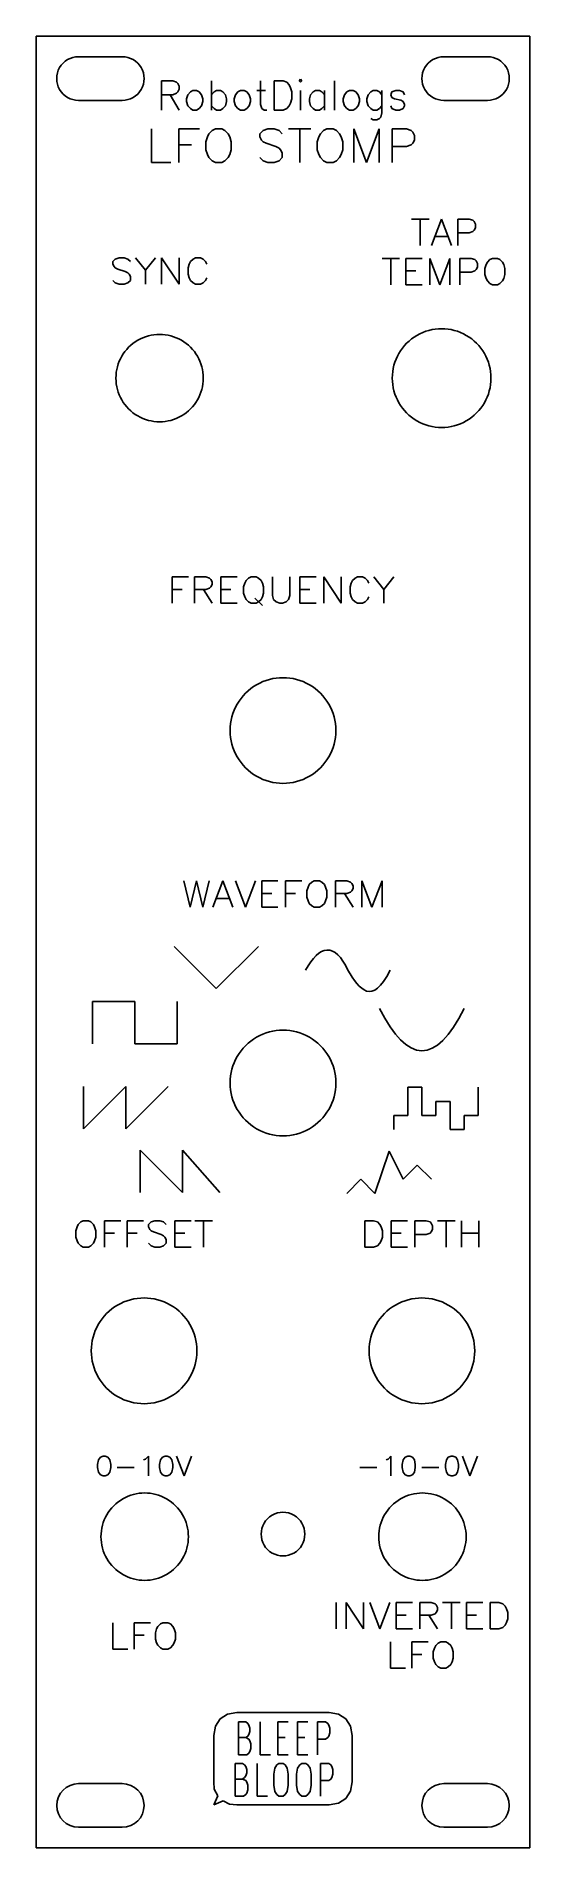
# Model space of a CAD drawing. Extents: x 0 to 35, y 0 to 129.
import ezdxf

# ---------------------------------------------------------------- set-up
doc = ezdxf.new("R2010")
doc.units = 0
for name, color, linetype in [('Layer_1', 7, 'CONTINUOUS'), ('text_and_logo', 7, 'CONTINUOUS'), ('waveforms', 7, 'CONTINUOUS')]:
    doc.layers.add(name, color=color, linetype=linetype)

msp = doc.modelspace()

# ---------------------------------------------------------------- linework, layer by layer
at = {"layer": 'Layer_1', "color": 7}
for p, q in [((-0.000165, 128.50016), (-0.000165, 0.000322)), ((34.99979, 128.50016), (-0.000165, 128.50016)), ((34.99979, 0.000322), (34.99979, 128.50016)), ((2.99983, 127.050163), (6.099828, 127.050163)), ((28.899799, 127.050163), (31.999794, 127.050163)), ((2.99983, 123.950166), (6.099828, 123.950166)), ((28.899799, 123.950166), (31.999794, 123.950166)), ((11.84982, 104.250191), (11.84982, 104.250191)), ((32.249793, 104.250191), (32.249793, 104.250191)), ((21.249808, 79.250222), (21.249808, 79.250222)), ((21.249808, 54.250254), (21.249808, 54.250254)), ((11.399819, 35.250279), (11.399819, 35.250279)), ((31.099796, 35.250279), (31.099796, 35.250279)), ((10.789821, 22.067296), (10.789821, 22.067296)), ((19.049811, 22.250294), (19.049811, 22.250294)), ((30.489798, 22.067296), (30.489798, 22.067296)), ((2.99983, 4.550316), (6.099828, 4.550316)), ((28.899799, 4.550316), (31.999794, 4.550316)), ((2.99983, 1.450322), (6.099828, 1.450322)), ((28.899799, 1.450322), (31.999794, 1.450322)), ((-0.000165, 0.000322), (34.99979, 0.000322))]:
    msp.add_line(p, q, dxfattribs=at)
for points in [[(1.657492, 126.275164), (1.380612, 125.795592), (1.380612, 125.204736), (1.657492, 124.725165)], [(2.99983, 127.050163), (2.446069, 127.050163), (1.934373, 126.754735), (1.657492, 126.275164)], [(7.442166, 126.275164), (7.165285, 126.754735), (6.653589, 127.050163), (6.099828, 127.050163)], [(7.442166, 124.725165), (7.719047, 125.204736), (7.719047, 125.795592), (7.442166, 126.275164)], [(27.557461, 126.275164), (27.280581, 125.795592), (27.280581, 125.204736), (27.557461, 124.725165)], [(28.899799, 127.050163), (28.346038, 127.050163), (27.834342, 126.754735), (27.557461, 126.275164)], [(33.342132, 126.275164), (33.065252, 126.754735), (32.553555, 127.050163), (31.999794, 127.050163)], [(33.342132, 124.725165), (33.619013, 125.204736), (33.619013, 125.795592), (33.342132, 126.275164)], [(1.657492, 124.725165), (1.934373, 124.245594), (2.446069, 123.950166), (2.99983, 123.950166)], [(6.099828, 123.950166), (6.653589, 123.950166), (7.165285, 124.245594), (7.442166, 124.725165)], [(27.557461, 124.725165), (27.834342, 124.245594), (28.346038, 123.950166), (28.899799, 123.950166)], [(31.999794, 123.950166), (32.553555, 123.950166), (33.065252, 124.245594), (33.342132, 124.725165)], [(7.199826, 106.934866), (6.240683, 106.381106), (5.649828, 105.357713), (5.649828, 104.250191)], [(10.299822, 106.934866), (9.340679, 107.488627), (8.158968, 107.488627), (7.199826, 106.934866)], [(11.84982, 104.250191), (11.84982, 105.357713), (11.258964, 106.381106), (10.299822, 106.934866)], [(26.999407, 107.28241), (25.916305, 106.656894), (25.249317, 105.500943), (25.249803, 104.250191)], [(30.500189, 107.28241), (29.417087, 107.907927), (28.08251, 107.907927), (26.999407, 107.28241)], [(32.249793, 104.250191), (32.25028, 105.500943), (31.583291, 106.656894), (30.500189, 107.28241)], [(5.649828, 104.250191), (5.64937, 103.142364), (6.240126, 102.118494), (7.199456, 101.564448)], [(10.300191, 101.564448), (11.259521, 102.118494), (11.850277, 103.142364), (11.84982, 104.250191)], [(25.249803, 104.250191), (25.249115, 102.999305), (25.91606, 101.843144), (26.999245, 101.217502)], [(30.500351, 101.217502), (31.583536, 101.843144), (32.250481, 102.999305), (32.249793, 104.250191)], [(7.199456, 101.564448), (8.158786, 101.010403), (9.340861, 101.010403), (10.300191, 101.564448)], [(26.999245, 101.217502), (28.082429, 100.59186), (29.417167, 100.59186), (30.500351, 101.217502)], [(15.624814, 82.497814), (14.464562, 81.827942), (13.749816, 80.589967), (13.749817, 79.250222)], [(19.37481, 82.497814), (18.214557, 83.167687), (16.785067, 83.167687), (15.624814, 82.497814)], [(21.249808, 79.250222), (21.249808, 80.589967), (20.535063, 81.827942), (19.37481, 82.497814)], [(13.749817, 79.250222), (13.749816, 77.910478), (14.464562, 76.672503), (15.624814, 76.002631)], [(19.37481, 76.002631), (20.535063, 76.672503), (21.249808, 77.910478), (21.249808, 79.250222)], [(15.624814, 76.002631), (16.785067, 75.332758), (18.214557, 75.332758), (19.37481, 76.002631)], [(19.37481, 57.497845), (18.214557, 58.167718), (16.785067, 58.167718), (15.624814, 57.497845)], [(15.624814, 57.497845), (14.464562, 56.827973), (13.749816, 55.589998), (13.749817, 54.250254)], [(21.249808, 54.250254), (21.249808, 55.589998), (20.535063, 56.827973), (19.37481, 57.497845)], [(13.749817, 54.250254), (13.749816, 52.910509), (14.464562, 51.672534), (15.624814, 51.002662)], [(19.37481, 51.002662), (20.535063, 51.672534), (21.249808, 52.910509), (21.249808, 54.250254)], [(15.624814, 51.002662), (16.785067, 50.33279), (18.214557, 50.33279), (19.37481, 51.002662)], [(9.525527, 38.499903), (8.364916, 39.170317), (6.934734, 39.170317), (5.774123, 38.499903)], [(29.224799, 38.49787), (28.064546, 39.167742), (26.635056, 39.167742), (25.474803, 38.49787)], [(5.774123, 38.499903), (4.613513, 37.829488), (3.898959, 36.590604), (3.899831, 35.250279)], [(11.399819, 35.250279), (11.400692, 36.590604), (10.686137, 37.829488), (9.525527, 38.499903)], [(25.474803, 38.49787), (24.31455, 37.827998), (23.599805, 36.590023), (23.599805, 35.250279)], [(31.099796, 35.250279), (31.099796, 36.590023), (30.385051, 37.827998), (29.224799, 38.49787)], [(3.899831, 35.250279), (3.898959, 33.909953), (4.613513, 32.671069), (5.774123, 32.000654)], [(9.525527, 32.000654), (10.686137, 32.671069), (11.400692, 33.909953), (11.399819, 35.250279)], [(23.599805, 35.250279), (23.599805, 33.910534), (24.31455, 32.672559), (25.474803, 32.002687)], [(29.224799, 32.002687), (30.385051, 32.672559), (31.099796, 33.910534), (31.099796, 35.250279)], [(5.774123, 32.000654), (6.934734, 31.33024), (8.364916, 31.33024), (9.525527, 32.000654)], [(25.474803, 32.002687), (26.635056, 31.332815), (28.064546, 31.332815), (29.224799, 32.002687)], [(6.139457, 24.753038), (5.180127, 24.198993), (4.589371, 23.175123), (4.589829, 22.067296)], [(9.240193, 24.753038), (8.280862, 25.307084), (7.098787, 25.307084), (6.139457, 24.753038)], [(10.789821, 22.067296), (10.790278, 23.175123), (10.199523, 24.198993), (9.240193, 24.753038)], [(25.839802, 24.751972), (24.880659, 24.198211), (24.289803, 23.174818), (24.289803, 22.067296)], [(28.939799, 24.751972), (27.980657, 25.305733), (26.798944, 25.305733), (25.839802, 24.751972)], [(30.489798, 22.067296), (30.489798, 23.174818), (29.898942, 24.198211), (28.939799, 24.751972)], [(16.724813, 23.592633), (16.245242, 23.315752), (15.949814, 22.804056), (15.949814, 22.250294)], [(18.274812, 23.592633), (17.79524, 23.869513), (17.204384, 23.869513), (16.724813, 23.592633)], [(19.049811, 22.250294), (19.049811, 22.804056), (18.754383, 23.315752), (18.274812, 23.592633)], [(4.589829, 22.067296), (4.589829, 20.959774), (5.180685, 19.936381), (6.139827, 19.38262)], [(9.239823, 19.38262), (10.198965, 19.936381), (10.789821, 20.959774), (10.789821, 22.067296)], [(15.949814, 22.250294), (15.949814, 21.696533), (16.245242, 21.184837), (16.724813, 20.907956)], [(18.274812, 20.907956), (18.754383, 21.184837), (19.049811, 21.696533), (19.049811, 22.250294)], [(24.289803, 22.067296), (24.289803, 20.959773), (24.880659, 19.93638), (25.839802, 19.382619)], [(28.939799, 19.382619), (29.898942, 19.93638), (30.489798, 20.959773), (30.489798, 22.067296)], [(16.724813, 20.907956), (17.204384, 20.631075), (17.79524, 20.631075), (18.274812, 20.907956)], [(6.139827, 19.38262), (7.098969, 18.828859), (8.280681, 18.828859), (9.239823, 19.38262)], [(25.839802, 19.382619), (26.798944, 18.828858), (27.980657, 18.828858), (28.939799, 19.382619)], [(2.99983, 4.550316), (2.144403, 4.54945), (1.451401, 3.855747), (1.451401, 3.000319)], [(7.648257, 3.000319), (7.648257, 3.855747), (6.955255, 4.54945), (6.099828, 4.550316)], [(28.899799, 4.550316), (28.044372, 4.54945), (27.35137, 3.855747), (27.35137, 3.000319)], [(33.548224, 3.000319), (33.548224, 3.855747), (32.855221, 4.54945), (31.999794, 4.550316)], [(1.451401, 3.000319), (1.451401, 2.144891), (2.144403, 1.451187), (2.99983, 1.450322)], [(6.099828, 1.450322), (6.955255, 1.451187), (7.648257, 2.144891), (7.648257, 3.000319)], [(27.35137, 3.000319), (27.35137, 2.144891), (28.044372, 1.451187), (28.899799, 1.450322)], [(31.999794, 1.450322), (32.855221, 1.451187), (33.548224, 2.144891), (33.548224, 3.000319)]]:
    msp.add_open_spline(points, degree=3, dxfattribs=at)
at = {"layer": 'text_and_logo', "color": 7}
for p, q in [((8.880848, 125.346618), (8.880848, 123.264548)), ((8.880848, 125.346618), (9.682108, 125.346618)), ((9.682108, 125.346618), (9.947314, 125.245974)), ((9.947314, 125.245974), (10.037597, 125.14533)), ((10.037597, 125.14533), (10.12788, 124.950333)), ((10.12788, 124.749045), (10.037597, 124.554048)), ((10.12788, 124.950333), (10.12788, 124.749045)), ((11.104066, 124.651546), (10.929143, 124.554048)), ((11.372094, 124.651546), (11.104066, 124.651546)), ((11.549838, 124.554048), (11.372094, 124.651546)), ((12.435734, 125.346618), (12.435734, 123.264548)), ((12.6163, 124.554048), (12.791223, 124.651546)), ((12.791223, 124.651546), (13.05925, 124.651546)), ((13.05925, 124.651546), (13.236995, 124.554048)), ((14.47838, 124.651546), (14.303457, 124.554048)), ((14.746407, 124.651546), (14.47838, 124.651546)), ((14.924151, 124.554048), (14.746407, 124.651546)), ((15.635135, 124.651546), (16.255829, 124.651546)), ((15.900341, 125.346618), (15.900341, 123.660833)), ((16.876521, 125.346618), (16.876521, 123.264548)), ((16.876521, 125.346618), (17.500036, 125.346618)), ((17.500036, 125.346618), (17.768064, 125.245974)), ((17.768064, 125.245974), (17.942987, 125.047832)), ((17.942987, 125.047832), (18.033269, 124.849689)), ((18.033269, 124.849689), (18.123552, 124.554048)), ((18.74425, 125.444117), (18.656789, 125.346618)), ((18.656789, 125.346618), (18.74425, 125.245974)), ((18.834533, 125.346618), (18.74425, 125.444117)), ((18.74425, 125.245974), (18.834533, 125.346618)), ((18.74425, 124.651546), (18.74425, 123.264548)), ((19.810694, 124.651546), (19.635771, 124.554048)), ((20.078721, 124.651546), (19.810694, 124.651546)), ((20.256466, 124.554048), (20.078721, 124.651546)), ((20.43421, 124.651546), (20.43421, 123.264548)), ((21.142372, 125.346618), (21.142372, 123.264548)), ((22.208836, 124.651546), (22.033913, 124.554048)), ((22.476863, 124.651546), (22.208836, 124.651546)), ((22.654608, 124.554048), (22.476863, 124.651546)), ((23.896003, 124.651546), (23.72108, 124.554048)), ((24.16403, 124.651546), (23.896003, 124.651546)), ((24.341774, 124.554048), (24.16403, 124.651546)), ((24.519519, 124.651546), (24.519519, 123.066405)), ((25.495708, 124.651546), (25.227681, 124.554048)), ((25.763735, 124.651546), (25.495708, 124.651546)), ((26.028941, 124.554048), (25.763735, 124.651546)), ((9.682108, 124.35276), (8.880848, 124.35276)), ((9.504364, 124.35276), (10.12788, 123.264548)), ((9.947314, 124.453404), (9.682108, 124.35276)), ((10.037597, 124.554048), (9.947314, 124.453404)), ((10.748578, 124.35276), (10.661116, 124.057119)), ((10.661116, 124.057119), (10.661116, 123.858976)), ((10.661116, 123.858976), (10.748578, 123.561762)), ((10.929143, 124.554048), (10.748578, 124.35276)), ((10.748578, 123.561762), (10.929143, 123.363619)), ((10.929143, 123.363619), (11.104066, 123.264548)), ((11.372094, 123.264548), (11.549838, 123.363619)), ((11.727582, 124.35276), (11.549838, 124.554048)), ((11.549838, 123.363619), (11.727582, 123.561762)), ((11.815044, 124.057119), (11.727582, 124.35276)), ((11.727582, 123.561762), (11.815044, 123.858976)), ((11.815044, 123.858976), (11.815044, 124.057119)), ((12.435734, 124.35276), (12.6163, 124.554048)), ((12.6163, 123.363619), (12.435734, 123.561762)), ((12.791223, 123.264548), (12.6163, 123.363619)), ((13.236995, 123.363619), (13.05925, 123.264548)), ((13.236995, 124.554048), (13.414739, 124.35276)), ((13.414739, 123.561762), (13.236995, 123.363619)), ((13.414739, 124.35276), (13.5022, 124.057119)), ((13.5022, 123.858976), (13.414739, 123.561762)), ((13.5022, 124.057119), (13.5022, 123.858976)), ((14.122891, 124.35276), (14.03543, 124.057119)), ((14.03543, 124.057119), (14.03543, 123.858976)), ((14.03543, 123.858976), (14.122891, 123.561762)), ((14.303457, 124.554048), (14.122891, 124.35276)), ((14.122891, 123.561762), (14.303457, 123.363619)), ((14.303457, 123.363619), (14.47838, 123.264548)), ((14.746407, 123.264548), (14.924151, 123.363619)), ((15.101896, 124.35276), (14.924151, 124.554048)), ((14.924151, 123.363619), (15.101896, 123.561762)), ((15.189357, 124.057119), (15.101896, 124.35276)), ((15.101896, 123.561762), (15.189357, 123.858976)), ((15.189357, 123.858976), (15.189357, 124.057119)), ((15.900341, 123.660833), (15.990623, 123.363619)), ((15.990623, 123.363619), (16.165546, 123.264548)), ((17.768064, 123.363619), (17.500036, 123.264548)), ((17.942987, 123.561762), (17.768064, 123.363619)), ((18.033269, 123.761477), (17.942987, 123.561762)), ((18.123552, 124.057119), (18.033269, 123.761477)), ((18.123552, 124.554048), (18.123552, 124.057119)), ((19.455206, 124.35276), (19.367744, 124.057119)), ((19.367744, 124.057119), (19.367744, 123.858976)), ((19.367744, 123.858976), (19.455206, 123.561762)), ((19.635771, 124.554048), (19.455206, 124.35276)), ((19.455206, 123.561762), (19.635771, 123.363619)), ((19.635771, 123.363619), (19.810694, 123.264548)), ((20.078721, 123.264548), (20.256466, 123.363619)), ((20.43421, 124.35276), (20.256466, 124.554048)), ((20.256466, 123.363619), (20.43421, 123.561762)), ((21.853348, 124.35276), (21.765886, 124.057119)), ((21.765886, 124.057119), (21.765886, 123.858976)), ((21.765886, 123.858976), (21.853348, 123.561762)), ((22.033913, 124.554048), (21.853348, 124.35276)), ((21.853348, 123.561762), (22.033913, 123.363619)), ((22.033913, 123.363619), (22.208836, 123.264548)), ((22.476863, 123.264548), (22.654608, 123.363619)), ((22.832352, 124.35276), (22.654608, 124.554048)), ((22.654608, 123.363619), (22.832352, 123.561762)), ((22.919813, 124.057119), (22.832352, 124.35276)), ((22.832352, 123.561762), (22.919813, 123.858976)), ((22.919813, 123.858976), (22.919813, 124.057119)), ((23.540514, 124.35276), (23.453053, 124.057119)), ((23.453053, 124.057119), (23.453053, 123.858976)), ((23.453053, 123.858976), (23.540514, 123.561762)), ((23.72108, 124.554048), (23.540514, 124.35276)), ((23.540514, 123.561762), (23.72108, 123.363619)), ((23.72108, 123.363619), (23.896003, 123.264548)), ((24.16403, 123.264548), (24.341774, 123.363619)), ((24.519519, 124.35276), (24.341774, 124.554048)), ((24.341774, 123.363619), (24.519519, 123.561762)), ((25.227681, 124.554048), (25.140219, 124.35276)), ((25.140219, 124.35276), (25.227681, 124.157762)), ((25.227681, 123.363619), (25.140219, 123.561762)), ((25.227681, 124.157762), (25.408247, 124.057119)), ((25.495708, 123.264548), (25.227681, 123.363619)), ((25.408247, 124.057119), (25.851197, 123.956475)), ((26.028941, 123.363619), (25.763735, 123.264548)), ((25.851197, 123.956475), (26.028941, 123.858976)), ((26.119224, 124.35276), (26.028941, 124.554048)), ((26.028941, 123.858976), (26.119224, 123.660833)), ((26.119224, 123.561762), (26.028941, 123.363619)), ((26.119224, 123.660833), (26.119224, 123.561762)), ((11.104066, 123.264548), (11.372094, 123.264548)), ((13.05925, 123.264548), (12.791223, 123.264548)), ((14.47838, 123.264548), (14.746407, 123.264548)), ((16.165546, 123.264548), (16.346112, 123.264548)), ((17.500036, 123.264548), (16.876521, 123.264548)), ((19.810694, 123.264548), (20.078721, 123.264548)), ((22.208836, 123.264548), (22.476863, 123.264548)), ((23.896003, 122.572621), (23.72108, 122.67012)), ((23.896003, 123.264548), (24.16403, 123.264548)), ((24.16403, 122.572621), (23.896003, 122.572621)), ((24.341774, 122.67012), (24.16403, 122.572621)), ((24.432057, 122.767619), (24.341774, 122.67012)), ((24.519519, 123.066405), (24.432057, 122.767619)), ((25.763735, 123.264548), (25.495708, 123.264548)), ((8.181925, 121.921177), (8.181925, 119.548191)), ((10.103261, 121.921177), (10.103261, 119.548191)), ((10.103261, 121.921177), (11.572935, 121.921177)), ((12.135707, 121.354815), (12.024585, 121.017865)), ((12.024585, 121.017865), (12.024585, 120.451503)), ((12.250413, 121.580643), (12.135707, 121.354815)), ((12.476241, 121.806471), (12.250413, 121.580643)), ((12.702069, 121.921177), (12.476241, 121.806471)), ((13.153725, 121.921177), (12.702069, 121.921177)), ((13.379553, 121.806471), (13.153725, 121.921177)), ((13.605381, 121.580643), (13.379553, 121.806471)), ((13.720087, 121.354815), (13.605381, 121.580643)), ((13.831209, 121.017865), (13.720087, 121.354815)), ((13.831209, 120.451503), (13.831209, 121.017865)), ((16.08949, 121.806471), (15.863662, 121.580643)), ((15.863662, 121.580643), (15.863662, 121.354815)), ((15.863662, 121.354815), (15.974784, 121.128987)), ((15.974784, 121.128987), (16.08949, 121.017865)), ((16.42644, 121.921177), (16.08949, 121.806471)), ((16.08949, 121.017865), (16.315318, 120.903159)), ((16.315318, 120.903159), (16.992802, 120.677331)), ((16.878096, 121.921177), (16.42644, 121.921177)), ((17.21863, 121.806471), (16.878096, 121.921177)), ((17.444458, 121.580643), (17.21863, 121.806471)), ((17.896108, 121.921177), (19.476903, 121.921177)), ((18.684713, 121.921177), (18.684713, 119.548191)), ((20.039689, 121.354815), (19.928567, 121.017865)), ((19.928567, 121.017865), (19.928567, 120.451503)), ((20.154395, 121.580643), (20.039689, 121.354815)), ((20.380223, 121.806471), (20.154395, 121.580643)), ((20.606051, 121.921177), (20.380223, 121.806471)), ((21.057707, 121.921177), (20.606051, 121.921177)), ((21.283535, 121.806471), (21.057707, 121.921177)), ((21.509363, 121.580643), (21.283535, 121.806471)), ((21.624069, 121.354815), (21.509363, 121.580643)), ((21.735191, 121.017865), (21.624069, 121.354815)), ((21.735191, 120.451503), (21.735191, 121.017865)), ((22.523739, 121.921177), (22.523739, 119.548191)), ((22.523739, 121.921177), (23.427051, 119.548191)), ((24.330362, 121.921177), (23.427051, 119.548191)), ((24.330362, 121.921177), (24.330362, 119.548191)), ((25.233667, 121.921177), (25.233667, 119.548191)), ((25.233667, 121.921177), (26.251685, 121.921177)), ((26.251685, 121.921177), (26.588634, 121.806471)), ((26.588634, 121.806471), (26.703341, 121.691765)), ((26.703341, 120.903159), (26.588634, 120.788453)), ((26.703341, 121.691765), (26.818047, 121.469521)), ((26.818047, 121.128987), (26.703341, 120.903159)), ((26.818047, 121.469521), (26.818047, 121.128987)), ((8.181925, 119.548191), (9.536892, 119.548191)), ((10.103261, 120.788453), (11.006572, 120.788453)), ((12.024585, 120.451503), (12.135707, 120.114554)), ((12.135707, 120.114554), (12.250413, 119.886933)), ((12.250413, 119.886933), (12.476241, 119.661105)), ((12.476241, 119.661105), (12.702069, 119.548191)), ((12.702069, 119.548191), (13.153725, 119.548191)), ((13.153725, 119.548191), (13.379553, 119.661105)), ((13.379553, 119.661105), (13.605381, 119.886933)), ((13.605381, 119.886933), (13.720087, 120.114554)), ((13.720087, 120.114554), (13.831209, 120.451503)), ((16.08949, 119.661105), (15.863662, 119.886933)), ((16.42644, 119.548191), (16.08949, 119.661105)), ((16.878096, 119.548191), (16.42644, 119.548191)), ((17.21863, 119.661105), (16.878096, 119.548191)), ((16.992802, 120.677331), (17.21863, 120.566209)), ((17.21863, 120.566209), (17.329752, 120.451503)), ((17.444458, 119.886933), (17.21863, 119.661105)), ((17.329752, 120.451503), (17.444458, 120.225675)), ((17.444458, 120.225675), (17.444458, 119.886933)), ((19.928567, 120.451503), (20.039689, 120.114554)), ((20.039689, 120.114554), (20.154395, 119.886933)), ((20.154395, 119.886933), (20.380223, 119.661105)), ((20.380223, 119.661105), (20.606051, 119.548191)), ((20.606051, 119.548191), (21.057707, 119.548191)), ((21.057707, 119.548191), (21.283535, 119.661105)), ((21.283535, 119.661105), (21.509363, 119.886933)), ((21.509363, 119.886933), (21.624069, 120.114554)), ((21.624069, 120.114554), (21.735191, 120.451503)), ((26.251685, 120.677331), (25.233667, 120.677331)), ((26.588634, 120.788453), (26.251685, 120.677331)), ((26.616391, 115.534136), (27.860994, 115.534136)), ((27.237282, 115.534136), (27.237282, 113.66582)), ((28.749993, 115.534136), (28.038791, 113.66582)), ((28.749993, 115.534136), (29.461195, 113.66582)), ((29.904291, 115.534136), (29.904291, 113.66582)), ((29.904291, 115.534136), (30.705804, 115.534136)), ((30.705804, 114.554822), (29.904291, 114.554822)), ((30.705804, 115.534136), (30.971094, 115.443825)), ((30.971094, 114.642312), (30.705804, 114.554822)), ((30.971094, 115.443825), (31.061405, 115.353514)), ((31.061405, 114.732623), (30.971094, 114.642312)), ((31.061405, 115.353514), (31.151716, 115.178535)), ((31.151716, 114.910423), (31.061405, 114.732623)), ((31.151716, 115.178535), (31.151716, 114.910423)), ((28.304081, 114.286711), (29.195905, 114.286711)), ((5.606802, 112.696105), (5.429001, 112.518304)), ((5.429001, 112.518304), (5.429001, 112.340504)), ((5.429001, 112.340504), (5.516491, 112.162703)), ((5.516491, 112.162703), (5.606802, 112.075214)), ((5.872092, 112.786416), (5.606802, 112.696105)), ((5.606802, 112.075214), (5.784602, 111.984903)), ((5.784602, 111.984903), (6.318004, 111.807102)), ((6.227693, 112.786416), (5.872092, 112.786416)), ((6.495804, 112.696105), (6.227693, 112.786416)), ((6.318004, 111.807102), (6.495804, 111.719613)), ((6.673605, 112.518304), (6.495804, 112.696105)), ((7.029201, 112.786416), (7.740403, 111.894592)), ((8.451605, 112.786416), (7.740403, 111.894592)), ((7.740403, 111.894592), (7.740403, 110.9181)), ((8.894701, 112.786416), (8.894701, 110.9181)), ((8.894701, 112.786416), (10.142126, 110.9181)), ((10.142126, 112.786416), (10.142126, 110.9181)), ((10.850501, 112.340504), (10.763011, 112.075214)), ((10.763011, 112.075214), (10.763011, 111.629302)), ((10.940812, 112.518304), (10.850501, 112.340504)), ((11.118612, 112.696105), (10.940812, 112.518304)), ((11.296413, 112.786416), (11.118612, 112.696105)), ((11.652014, 112.786416), (11.296413, 112.786416)), ((11.829814, 112.696105), (11.652014, 112.786416)), ((12.007615, 112.518304), (11.829814, 112.696105)), ((12.097926, 112.340504), (12.007615, 112.518304)), ((24.527991, 112.744136), (25.772594, 112.744136)), ((25.148882, 112.744136), (25.148882, 110.87582)), ((26.215681, 112.744136), (26.215681, 110.87582)), ((26.215681, 112.744136), (27.372795, 112.744136)), ((26.215681, 111.852312), (26.926883, 111.852312)), ((27.903381, 112.744136), (27.903381, 110.87582)), ((27.903381, 112.744136), (28.614583, 110.87582)), ((29.325785, 112.744136), (28.614583, 110.87582)), ((29.325785, 112.744136), (29.325785, 110.87582)), ((30.036981, 112.744136), (30.036981, 110.87582)), ((30.036981, 112.744136), (30.838494, 112.744136)), ((30.838494, 112.744136), (31.103784, 112.653825)), ((31.103784, 111.852312), (30.838494, 111.764822)), ((31.103784, 112.653825), (31.194095, 112.563514)), ((31.194095, 111.942623), (31.103784, 111.852312)), ((31.194095, 112.563514), (31.284406, 112.388535)), ((31.284406, 112.120423), (31.194095, 111.942623)), ((31.284406, 112.388535), (31.284406, 112.120423)), ((31.905301, 112.298224), (31.817811, 112.032934)), ((31.817811, 112.032934), (31.817811, 111.587022)), ((31.995612, 112.476024), (31.905301, 112.298224)), ((32.173412, 112.653825), (31.995612, 112.476024)), ((32.351213, 112.744136), (32.173412, 112.653825)), ((32.706814, 112.744136), (32.351213, 112.744136)), ((32.884614, 112.653825), (32.706814, 112.744136)), ((33.062415, 112.476024), (32.884614, 112.653825)), ((33.152726, 112.298224), (33.062415, 112.476024)), ((33.240215, 112.032934), (33.152726, 112.298224)), ((33.240215, 111.587022), (33.240215, 112.032934)), ((5.606802, 111.007), (5.429001, 111.184801)), ((5.872092, 110.9181), (5.606802, 111.007)), ((6.227693, 110.9181), (5.872092, 110.9181)), ((6.495804, 111.007), (6.227693, 110.9181)), ((6.495804, 111.719613), (6.583294, 111.629302)), ((6.673605, 111.184801), (6.495804, 111.007)), ((6.583294, 111.629302), (6.673605, 111.451501)), ((6.673605, 111.451501), (6.673605, 111.184801)), ((10.763011, 111.629302), (10.850501, 111.364012)), ((10.850501, 111.364012), (10.940812, 111.184801)), ((10.940812, 111.184801), (11.118612, 111.007)), ((11.118612, 111.007), (11.296413, 110.9181)), ((11.296413, 110.9181), (11.652014, 110.9181)), ((11.652014, 110.9181), (11.829814, 111.007)), ((11.829814, 111.007), (12.007615, 111.184801)), ((12.007615, 111.184801), (12.097926, 111.364012)), ((26.215681, 110.87582), (27.372795, 110.87582)), ((30.838494, 111.764822), (30.036981, 111.764822)), ((31.817811, 111.587022), (31.905301, 111.321732)), ((31.905301, 111.321732), (31.995612, 111.142521)), ((31.995612, 111.142521), (32.173412, 110.96472)), ((32.173412, 110.96472), (32.351213, 110.87582)), ((32.351213, 110.87582), (32.706814, 110.87582)), ((32.706814, 110.87582), (32.884614, 110.96472)), ((32.884614, 110.96472), (33.062415, 111.142521)), ((33.062415, 111.142521), (33.152726, 111.321732)), ((33.152726, 111.321732), (33.240215, 111.587022)), ((9.631691, 90.155016), (9.631691, 88.2867)), ((9.631691, 90.155016), (10.788805, 90.155016)), ((11.231891, 90.155016), (11.231891, 88.2867)), ((11.231891, 90.155016), (12.033404, 90.155016)), ((12.033404, 90.155016), (12.298694, 90.064705)), ((12.298694, 90.064705), (12.389005, 89.974394)), ((12.389005, 89.974394), (12.479316, 89.799415)), ((13.100211, 90.155016), (13.100211, 88.2867)), ((13.100211, 90.155016), (14.257325, 90.155016)), ((15.056012, 90.064705), (14.878212, 89.886904)), ((15.233813, 90.155016), (15.056012, 90.064705)), ((15.589414, 90.155016), (15.233813, 90.155016)), ((15.767214, 90.064705), (15.589414, 90.155016)), ((15.945015, 89.886904), (15.767214, 90.064705)), ((16.743711, 90.155016), (16.743711, 88.820101)), ((17.991136, 88.820101), (17.991136, 90.155016)), ((18.699511, 90.155016), (18.699511, 88.2867)), ((18.699511, 90.155016), (19.856625, 90.155016)), ((20.387191, 90.155016), (20.387191, 88.2867)), ((20.387191, 90.155016), (21.634616, 88.2867)), ((21.634616, 90.155016), (21.634616, 88.2867)), ((22.611102, 90.064705), (22.433302, 89.886904)), ((22.788903, 90.155016), (22.611102, 90.064705)), ((23.144504, 90.155016), (22.788903, 90.155016)), ((23.322304, 90.064705), (23.144504, 90.155016)), ((23.500105, 89.886904), (23.322304, 90.064705)), ((23.946001, 90.155016), (24.657203, 89.263192)), ((25.368405, 90.155016), (24.657203, 89.263192)), ((9.631691, 89.263192), (10.342893, 89.263192)), ((12.033404, 89.263192), (11.231891, 89.263192)), ((11.855603, 89.263192), (12.479316, 88.2867)), ((12.298694, 89.353503), (12.033404, 89.263192)), ((12.389005, 89.443814), (12.298694, 89.353503)), ((12.479316, 89.618793), (12.389005, 89.443814)), ((12.479316, 89.799415), (12.479316, 89.618793)), ((13.100211, 89.263192), (13.811413, 89.263192)), ((14.787901, 89.709104), (14.700411, 89.443814)), ((14.700411, 89.443814), (14.700411, 88.997902)), ((14.700411, 88.997902), (14.787901, 88.732612)), ((14.878212, 89.886904), (14.787901, 89.709104)), ((14.787901, 88.732612), (14.878212, 88.553401)), ((16.035326, 89.709104), (15.945015, 89.886904)), ((15.945015, 88.553401), (16.035326, 88.732612)), ((16.122815, 89.443814), (16.035326, 89.709104)), ((16.035326, 88.732612), (16.122815, 88.997902)), ((16.122815, 88.997902), (16.122815, 89.443814)), ((16.743711, 88.820101), (16.834022, 88.553401)), ((17.900825, 88.553401), (17.991136, 88.820101)), ((18.699511, 89.263192), (19.410713, 89.263192)), ((22.342991, 89.709104), (22.255501, 89.443814)), ((22.255501, 89.443814), (22.255501, 88.997902)), ((22.255501, 88.997902), (22.342991, 88.732612)), ((22.433302, 89.886904), (22.342991, 89.709104)), ((22.342991, 88.732612), (22.433302, 88.553401)), ((23.590416, 89.709104), (23.500105, 89.886904)), ((23.500105, 88.553401), (23.590416, 88.732612)), ((24.657203, 89.263192), (24.657203, 88.2867)), ((13.100211, 88.2867), (14.257325, 88.2867)), ((14.878212, 88.553401), (15.056012, 88.3756)), ((15.056012, 88.3756), (15.233813, 88.2867)), ((15.233813, 88.2867), (15.589414, 88.2867)), ((15.499103, 88.642301), (16.035326, 88.1089)), ((15.589414, 88.2867), (15.767214, 88.3756)), ((15.767214, 88.3756), (15.945015, 88.553401)), ((16.834022, 88.553401), (17.011822, 88.3756)), ((17.011822, 88.3756), (17.279934, 88.2867)), ((17.279934, 88.2867), (17.454913, 88.2867)), ((17.454913, 88.2867), (17.723024, 88.3756)), ((17.723024, 88.3756), (17.900825, 88.553401)), ((18.699511, 88.2867), (19.856625, 88.2867)), ((22.433302, 88.553401), (22.611102, 88.3756)), ((22.611102, 88.3756), (22.788903, 88.2867)), ((22.788903, 88.2867), (23.144504, 88.2867)), ((23.144504, 88.2867), (23.322304, 88.3756)), ((23.322304, 88.3756), (23.500105, 88.553401)), ((10.478312, 68.586016), (10.921402, 66.7177)), ((11.364493, 68.586016), (10.921402, 66.7177)), ((11.364493, 68.586016), (11.810405, 66.7177)), ((12.256317, 68.586016), (11.810405, 66.7177)), ((13.232813, 68.586016), (12.521611, 66.7177)), ((13.232813, 68.586016), (13.944015, 66.7177)), ((14.121811, 68.586016), (14.833013, 66.7177)), ((15.544215, 68.586016), (14.833013, 66.7177)), ((15.987301, 68.586016), (15.987301, 66.7177)), ((15.987301, 68.586016), (17.144415, 68.586016)), ((17.675001, 68.586016), (17.675001, 66.7177)), ((17.675001, 68.586016), (18.832115, 68.586016)), ((19.275201, 68.140104), (19.187711, 67.874814)), ((19.365512, 68.317904), (19.275201, 68.140104)), ((19.543312, 68.495705), (19.365512, 68.317904)), ((19.721113, 68.586016), (19.543312, 68.495705)), ((20.076714, 68.586016), (19.721113, 68.586016)), ((20.254514, 68.495705), (20.076714, 68.586016)), ((20.432315, 68.317904), (20.254514, 68.495705)), ((20.522626, 68.140104), (20.432315, 68.317904)), ((20.610115, 67.874814), (20.522626, 68.140104)), ((21.230991, 68.586016), (21.230991, 66.7177)), ((21.230991, 68.586016), (22.032504, 68.586016)), ((22.032504, 68.586016), (22.297794, 68.495705)), ((22.297794, 68.495705), (22.388105, 68.405394)), ((22.388105, 68.405394), (22.478416, 68.230415)), ((22.478416, 68.230415), (22.478416, 68.049793)), ((23.099291, 68.586016), (23.099291, 66.7177)), ((23.099291, 68.586016), (23.810493, 66.7177)), ((24.521695, 68.586016), (23.810493, 66.7177)), ((24.521695, 68.586016), (24.521695, 66.7177)), ((12.786901, 67.338591), (13.678725, 67.338591)), ((15.987301, 67.694192), (16.698503, 67.694192)), ((17.675001, 67.694192), (18.386203, 67.694192)), ((19.187711, 67.874814), (19.187711, 67.428902)), ((19.187711, 67.428902), (19.275201, 67.163612)), ((19.275201, 67.163612), (19.365512, 66.984401)), ((19.365512, 66.984401), (19.543312, 66.8066)), ((20.254514, 66.8066), (20.432315, 66.984401)), ((20.432315, 66.984401), (20.522626, 67.163612)), ((20.522626, 67.163612), (20.610115, 67.428902)), ((20.610115, 67.428902), (20.610115, 67.874814)), ((22.032504, 67.694192), (21.230991, 67.694192)), ((21.854703, 67.694192), (22.478416, 66.7177)), ((22.297794, 67.784503), (22.032504, 67.694192)), ((22.388105, 67.874814), (22.297794, 67.784503)), ((22.478416, 68.049793), (22.388105, 67.874814)), ((15.987301, 66.7177), (17.144415, 66.7177)), ((19.543312, 66.8066), (19.721113, 66.7177)), ((19.721113, 66.7177), (20.076714, 66.7177)), ((20.076714, 66.7177), (20.254514, 66.8066)), ((2.893091, 44.035704), (2.805601, 43.770414)), ((2.805601, 43.770414), (2.805601, 43.324502)), ((2.983402, 44.213504), (2.893091, 44.035704)), ((3.161202, 44.391305), (2.983402, 44.213504)), ((3.339003, 44.481616), (3.161202, 44.391305)), ((3.694604, 44.481616), (3.339003, 44.481616)), ((3.872404, 44.391305), (3.694604, 44.481616)), ((4.050205, 44.213504), (3.872404, 44.391305)), ((4.140516, 44.035704), (4.050205, 44.213504)), ((4.228005, 43.770414), (4.140516, 44.035704)), ((4.228005, 43.324502), (4.228005, 43.770414)), ((4.848901, 44.481616), (4.848901, 42.6133)), ((4.848901, 44.481616), (6.006015, 44.481616)), ((6.449101, 44.481616), (6.449101, 42.6133)), ((6.449101, 44.481616), (7.606215, 44.481616)), ((8.139612, 44.391305), (7.961811, 44.213504)), ((7.961811, 44.213504), (7.961811, 44.035704)), ((7.961811, 44.035704), (8.049301, 43.857903)), ((8.049301, 43.857903), (8.139612, 43.770414)), ((8.404902, 44.481616), (8.139612, 44.391305)), ((8.139612, 43.770414), (8.317412, 43.680103)), ((8.760503, 44.481616), (8.404902, 44.481616)), ((9.028614, 44.391305), (8.760503, 44.481616)), ((9.206415, 44.213504), (9.028614, 44.391305)), ((9.827311, 44.481616), (9.827311, 42.6133)), ((9.827311, 44.481616), (10.984425, 44.481616)), ((11.249711, 44.481616), (12.494314, 44.481616)), ((11.870602, 44.481616), (11.870602, 42.6133)), ((23.302891, 44.481616), (23.302891, 42.6133)), ((23.302891, 44.481616), (23.926603, 44.481616)), ((23.926603, 44.481616), (24.194715, 44.391305)), ((24.194715, 44.391305), (24.369694, 44.213504)), ((24.369694, 44.213504), (24.460005, 44.035704)), ((24.460005, 44.035704), (24.550316, 43.770414)), ((24.550316, 43.770414), (24.550316, 43.324502)), ((25.171211, 44.481616), (25.171211, 42.6133)), ((25.171211, 44.481616), (26.328325, 44.481616)), ((26.858901, 44.481616), (26.858901, 42.6133)), ((26.858901, 44.481616), (27.660414, 44.481616)), ((27.660414, 44.481616), (27.925704, 44.391305)), ((27.925704, 44.391305), (28.016015, 44.300994)), ((28.016015, 44.300994), (28.106326, 44.126015)), ((28.106326, 43.857903), (28.016015, 43.680103)), ((28.106326, 44.126015), (28.106326, 43.857903)), ((28.461931, 44.481616), (29.706534, 44.481616)), ((29.082822, 44.481616), (29.082822, 42.6133)), ((30.149621, 44.481616), (30.149621, 42.6133)), ((31.397046, 44.481616), (31.397046, 42.6133)), ((2.805601, 43.324502), (2.893091, 43.059212)), ((2.893091, 43.059212), (2.983402, 42.880001)), ((2.983402, 42.880001), (3.161202, 42.7022)), ((3.161202, 42.7022), (3.339003, 42.6133)), ((3.339003, 42.6133), (3.694604, 42.6133)), ((3.694604, 42.6133), (3.872404, 42.7022)), ((3.872404, 42.7022), (4.050205, 42.880001)), ((4.050205, 42.880001), (4.140516, 43.059212)), ((4.140516, 43.059212), (4.228005, 43.324502)), ((4.848901, 43.589792), (5.560103, 43.589792)), ((6.449101, 43.589792), (7.160303, 43.589792)), ((8.139612, 42.7022), (7.961811, 42.880001)), ((8.404902, 42.6133), (8.139612, 42.7022)), ((8.317412, 43.680103), (8.850814, 43.502302)), ((8.760503, 42.6133), (8.404902, 42.6133)), ((9.028614, 42.7022), (8.760503, 42.6133)), ((8.850814, 43.502302), (9.028614, 43.414813)), ((9.028614, 43.414813), (9.116104, 43.324502)), ((9.206415, 42.880001), (9.028614, 42.7022)), ((9.116104, 43.324502), (9.206415, 43.146701)), ((9.206415, 43.146701), (9.206415, 42.880001)), ((9.827311, 43.589792), (10.538513, 43.589792)), ((9.827311, 42.6133), (10.984425, 42.6133)), ((23.926603, 42.6133), (23.302891, 42.6133)), ((24.194715, 42.7022), (23.926603, 42.6133)), ((24.369694, 42.880001), (24.194715, 42.7022)), ((24.460005, 43.059212), (24.369694, 42.880001)), ((24.550316, 43.324502), (24.460005, 43.059212)), ((25.171211, 43.589792), (25.882413, 43.589792)), ((25.171211, 42.6133), (26.328325, 42.6133)), ((27.660414, 43.502302), (26.858901, 43.502302)), ((27.925704, 43.589792), (27.660414, 43.502302)), ((28.016015, 43.680103), (27.925704, 43.589792)), ((30.149621, 43.589792), (31.397046, 43.589792)), ((21.259591, 17.401816), (21.259591, 15.5335)), ((21.970793, 17.401816), (21.970793, 15.5335)), ((21.970793, 17.401816), (23.218218, 15.5335)), ((23.218218, 17.401816), (23.218218, 15.5335)), ((23.661311, 17.401816), (24.372513, 15.5335)), ((25.083715, 17.401816), (24.372513, 15.5335)), ((25.526801, 17.401816), (25.526801, 15.5335)), ((25.526801, 17.401816), (26.683915, 17.401816)), ((27.214501, 17.401816), (27.214501, 15.5335)), ((27.214501, 17.401816), (28.016014, 17.401816)), ((28.016014, 17.401816), (28.281304, 17.311505)), ((28.281304, 17.311505), (28.371615, 17.221194)), ((28.371615, 17.221194), (28.461926, 17.046215)), ((28.461926, 16.865593), (28.371615, 16.690614)), ((28.461926, 17.046215), (28.461926, 16.865593)), ((28.817521, 17.401816), (30.062124, 17.401816)), ((29.438412, 17.401816), (29.438412, 15.5335)), ((30.505221, 17.401816), (30.505221, 15.5335)), ((30.505221, 17.401816), (31.662335, 17.401816)), ((32.192891, 17.401816), (32.192891, 15.5335)), ((32.192891, 17.401816), (32.816603, 17.401816)), ((32.816603, 17.401816), (33.084715, 17.311505)), ((33.084715, 17.311505), (33.259694, 17.133704)), ((33.259694, 17.133704), (33.350005, 16.955904)), ((33.350005, 16.955904), (33.440316, 16.690614)), ((5.426091, 15.964516), (5.426091, 14.0962)), ((6.938811, 15.964516), (6.938811, 14.0962)), ((6.938811, 15.964516), (8.095925, 15.964516)), ((8.539011, 15.518604), (8.451521, 15.253314)), ((8.629322, 15.696404), (8.539011, 15.518604)), ((8.807122, 15.874205), (8.629322, 15.696404)), ((8.984923, 15.964516), (8.807122, 15.874205)), ((9.340524, 15.964516), (8.984923, 15.964516)), ((9.518324, 15.874205), (9.340524, 15.964516)), ((9.696125, 15.696404), (9.518324, 15.874205)), ((9.786436, 15.518604), (9.696125, 15.696404)), ((9.873925, 15.253314), (9.786436, 15.518604)), ((25.526801, 16.509992), (26.238003, 16.509992)), ((25.526801, 15.5335), (26.683915, 15.5335)), ((28.016014, 16.509992), (27.214501, 16.509992)), ((27.838213, 16.509992), (28.461926, 15.5335)), ((28.281304, 16.600303), (28.016014, 16.509992)), ((28.371615, 16.690614), (28.281304, 16.600303)), ((30.505221, 16.509992), (31.216423, 16.509992)), ((30.505221, 15.5335), (31.662335, 15.5335)), ((32.816603, 15.5335), (32.192891, 15.5335)), ((33.084715, 15.6224), (32.816603, 15.5335)), ((33.259694, 15.800201), (33.084715, 15.6224)), ((33.350005, 15.979412), (33.259694, 15.800201)), ((33.440316, 16.244702), (33.350005, 15.979412)), ((33.440316, 16.690614), (33.440316, 16.244702)), ((6.938811, 15.072692), (7.650013, 15.072692)), ((8.451521, 15.253314), (8.451521, 14.807402)), ((8.451521, 14.807402), (8.539011, 14.542112)), ((8.539011, 14.542112), (8.629322, 14.362901)), ((8.629322, 14.362901), (8.807122, 14.1851)), ((8.807122, 14.1851), (8.984923, 14.0962)), ((9.340524, 14.0962), (9.518324, 14.1851)), ((9.518324, 14.1851), (9.696125, 14.362901)), ((9.696125, 14.362901), (9.786436, 14.542112)), ((9.786436, 14.542112), (9.873925, 14.807402)), ((9.873925, 14.807402), (9.873925, 15.253314)), ((25.126091, 14.611816), (25.126091, 12.7435)), ((26.638811, 14.611816), (26.638811, 12.7435)), ((26.638811, 14.611816), (27.795925, 14.611816)), ((28.239011, 14.165904), (28.151521, 13.900614)), ((28.329322, 14.343704), (28.239011, 14.165904)), ((28.507122, 14.521505), (28.329322, 14.343704)), ((28.684923, 14.611816), (28.507122, 14.521505)), ((29.040524, 14.611816), (28.684923, 14.611816)), ((29.218324, 14.521505), (29.040524, 14.611816)), ((29.396125, 14.343704), (29.218324, 14.521505)), ((29.486436, 14.165904), (29.396125, 14.343704)), ((29.573925, 13.900614), (29.486436, 14.165904)), ((5.426091, 14.0962), (6.492894, 14.0962)), ((8.984923, 14.0962), (9.340524, 14.0962)), ((26.638811, 13.719992), (27.350013, 13.719992)), ((28.151521, 13.900614), (28.151521, 13.454702)), ((28.151521, 13.454702), (28.239011, 13.189412)), ((28.239011, 13.189412), (28.329322, 13.010201)), ((28.329322, 13.010201), (28.507122, 12.8324)), ((29.218324, 12.8324), (29.396125, 13.010201)), ((29.396125, 13.010201), (29.486436, 13.189412)), ((29.486436, 13.189412), (29.573925, 13.454702)), ((29.573925, 13.454702), (29.573925, 13.900614)), ((25.126091, 12.7435), (26.192894, 12.7435)), ((28.507122, 12.8324), (28.684923, 12.7435)), ((28.684923, 12.7435), (29.040524, 12.7435)), ((29.040524, 12.7435), (29.218324, 12.8324)), ((12.709101, 8.630693), (13.041612, 9.147373)), ((13.041612, 9.147373), (13.558298, 9.479889)), ((13.558298, 9.479889), (14.228441, 9.597549)), ((14.228441, 9.597549), (20.776471, 9.597554)), ((20.776471, 9.597554), (21.446629, 9.479892)), ((21.446629, 9.479892), (21.9633, 9.147373)), ((21.9633, 9.147373), (22.295826, 8.630693)), ((12.591437, 7.960543), (12.709101, 8.630693)), ((12.591437, 4.686528), (12.591437, 7.960543)), ((14.337613, 6.601743), (14.337613, 8.921913)), ((14.337613, 8.921913), (14.853201, 8.921913)), ((14.853201, 7.81707), (14.337613, 7.81707)), ((14.853201, 8.921913), (15.000516, 8.811428)), ((15.000516, 7.927555), (14.853201, 7.81707)), ((14.853201, 7.81707), (15.074174, 7.706586)), ((15.000516, 8.811428), (15.074174, 8.700945)), ((15.074174, 8.038038), (15.000516, 7.927555)), ((15.074174, 8.700945), (15.147831, 8.479976)), ((15.147831, 8.259008), (15.074174, 8.038038)), ((15.147831, 8.479976), (15.147831, 8.259008)), ((15.884393, 6.601743), (15.884393, 8.921913)), ((17.136557, 6.601743), (17.136557, 8.921913)), ((17.136557, 8.921913), (17.873118, 8.921913)), ((17.136557, 7.81707), (17.652145, 7.81707)), ((18.536022, 6.601743), (18.536022, 8.921913)), ((18.536022, 8.921913), (19.272583, 8.921913)), ((18.536022, 7.81707), (19.05161, 7.81707)), ((19.935487, 6.601743), (19.935487, 8.921913)), ((19.935487, 8.921913), (20.524733, 8.921913)), ((20.524733, 8.921913), (20.672048, 8.811428)), ((20.672048, 7.81707), (20.524733, 7.706586)), ((20.672048, 8.811428), (20.745705, 8.700945)), ((20.745705, 7.927555), (20.672048, 7.81707)), ((20.745705, 8.700945), (20.819363, 8.479976)), ((20.819363, 8.148523), (20.745705, 7.927555)), ((20.819363, 8.479976), (20.819363, 8.148523)), ((22.295826, 8.630693), (22.41349, 7.960546)), ((22.41349, 7.960546), (22.413475, 4.686528)), ((14.926858, 6.601743), (14.337613, 6.601743)), ((15.074174, 6.712228), (14.926858, 6.601743)), ((15.074174, 7.706586), (15.147831, 7.596101)), ((15.147831, 6.822711), (15.074174, 6.712228)), ((15.147831, 7.596101), (15.221489, 7.375133)), ((15.221489, 7.04368), (15.147831, 6.822711)), ((15.221489, 7.375133), (15.221489, 7.04368)), ((16.620954, 6.601743), (15.884393, 6.601743)), ((17.873118, 6.601743), (17.136557, 6.601743)), ((19.272583, 6.601743), (18.536022, 6.601743)), ((20.524733, 7.706586), (19.935487, 7.706586)), ((14.11664, 3.662861), (14.11664, 5.983031)), ((14.11664, 5.983031), (14.632243, 5.983031)), ((14.632243, 5.983031), (14.779558, 5.872546)), ((14.779558, 5.872546), (14.853201, 5.762063)), ((14.853201, 5.762063), (14.926858, 5.541094)), ((14.926858, 5.320126), (14.853201, 5.099156)), ((14.926858, 5.541094), (14.926858, 5.320126)), ((15.66342, 3.662861), (15.66342, 5.983031)), ((16.841927, 5.209641), (16.915584, 5.651578)), ((16.841927, 4.436251), (16.841927, 5.209641)), ((16.915584, 5.651578), (17.0629, 5.872546)), ((17.0629, 5.872546), (17.2102, 5.983031)), ((17.2102, 5.983031), (17.50483, 5.983031)), ((17.50483, 5.983031), (17.652145, 5.872546)), ((17.652145, 5.872546), (17.799461, 5.651578)), ((17.799461, 5.651578), (17.873118, 5.209641)), ((17.873118, 5.209641), (17.873118, 4.436251)), ((18.462364, 5.209641), (18.536022, 5.651578)), ((18.462364, 4.436251), (18.462364, 5.209641)), ((18.536022, 5.651578), (18.683337, 5.872546)), ((18.683337, 5.872546), (18.830637, 5.983031)), ((18.830637, 5.983031), (19.125268, 5.983031)), ((19.125268, 5.983031), (19.272583, 5.872546)), ((19.272583, 5.872546), (19.419898, 5.651578)), ((19.419898, 5.651578), (19.493541, 5.209641)), ((19.493541, 5.209641), (19.493541, 4.436251)), ((20.15646, 3.662861), (20.15646, 5.983031)), ((20.15646, 5.983031), (20.745705, 5.983031)), ((20.745705, 5.983031), (20.893021, 5.872546)), ((20.893021, 5.872546), (20.966678, 5.762063)), ((20.966678, 5.762063), (21.040321, 5.541094)), ((21.040321, 5.209641), (20.966678, 4.988673)), ((21.040321, 5.541094), (21.040321, 5.209641)), ((12.628003, 4.168941), (12.591437, 4.686528)), ((12.883964, 3.687148), (12.628003, 4.168941)), ((14.632243, 4.878188), (14.11664, 4.878188)), ((14.779558, 4.988673), (14.632243, 4.878188)), ((14.632243, 4.878188), (14.853201, 4.767704)), ((14.853201, 5.099156), (14.779558, 4.988673)), ((14.853201, 4.767704), (14.926858, 4.657219)), ((14.926858, 3.883829), (14.853201, 3.773346)), ((14.926858, 4.657219), (15.000516, 4.436251)), ((15.000516, 4.104798), (14.926858, 3.883829)), ((15.000516, 4.436251), (15.000516, 4.104798)), ((16.915584, 3.994314), (16.841927, 4.436251)), ((17.0629, 3.773346), (16.915584, 3.994314)), ((17.799461, 3.994314), (17.652145, 3.773346)), ((17.873118, 4.436251), (17.799461, 3.994314)), ((18.536022, 3.994314), (18.462364, 4.436251)), ((18.683337, 3.773346), (18.536022, 3.994314)), ((19.419898, 3.994314), (19.272583, 3.773346)), ((19.493541, 4.436251), (19.419898, 3.994314)), ((20.745705, 4.767704), (20.15646, 4.767704)), ((20.893021, 4.878188), (20.745705, 4.767704)), ((20.966678, 4.988673), (20.893021, 4.878188)), ((22.295826, 4.016377), (21.9633, 3.499697)), ((22.413475, 4.686528), (22.295826, 4.016377)), ((12.587477, 3.049532), (12.883964, 3.687148)), ((13.248911, 3.328316), (12.587477, 3.049532)), ((13.716951, 3.084368), (13.248911, 3.328316)), ((14.228441, 3.049519), (13.716951, 3.084368)), ((14.705901, 3.662861), (14.11664, 3.662861)), ((20.776471, 3.049519), (14.228441, 3.049519)), ((14.853201, 3.773346), (14.705901, 3.662861)), ((16.399981, 3.662861), (15.66342, 3.662861)), ((17.2102, 3.662861), (17.0629, 3.773346)), ((17.50483, 3.662861), (17.2102, 3.662861)), ((17.652145, 3.773346), (17.50483, 3.662861)), ((18.830637, 3.662861), (18.683337, 3.773346)), ((19.125268, 3.662861), (18.830637, 3.662861)), ((19.272583, 3.773346), (19.125268, 3.662861)), ((21.446629, 3.16718), (20.776471, 3.049519)), ((21.9633, 3.499697), (21.446629, 3.16718))]:
    msp.add_line(p, q, dxfattribs=at)
at = {"layer": 'waveforms', "color": 7}
for p, q in [((9.769934, 63.942712), (12.769934, 60.942713)), ((12.769934, 60.942713), (15.769934, 63.942712)), ((3.98854, 60.031438), (6.98854, 60.031439)), ((3.98854, 57.031438), (3.98854, 60.031438)), ((6.98854, 60.031439), (6.98854, 57.031439)), ((9.98854, 57.031439), (9.98854, 60.031438)), ((6.98854, 57.031439), (9.98854, 57.031439)), ((3.354353, 54.000003), (3.354353, 51.000003)), ((3.354353, 51.000003), (6.354353, 54.000003)), ((6.354353, 54.000003), (6.354353, 51.000003)), ((6.354353, 51.000003), (9.354352, 54.000003)), ((26.349998, 52.943454), (26.349998, 53.943455)), ((26.349998, 53.943455), (27.349998, 53.943455)), ((26.349998, 51.943456), (26.349998, 52.943454)), ((27.349998, 53.943455), (27.349998, 51.943456)), ((28.349998, 51.943456), (28.349998, 52.943455)), ((28.349998, 52.943455), (29.349998, 52.943455)), ((29.349998, 52.943455), (29.349998, 50.943456)), ((31.349998, 51.943456), (31.349998, 53.943455)), ((25.349998, 50.943456), (25.349998, 51.943456)), ((25.349998, 51.943456), (26.349998, 51.943456)), ((27.349998, 51.943456), (28.349998, 51.943456)), ((30.349998, 50.943456), (30.349998, 51.943456)), ((30.349998, 51.943456), (31.349998, 51.943456)), ((29.349998, 50.943456), (30.349998, 50.943456)), ((7.363942, 46.479922), (7.363942, 49.479921)), ((7.363942, 49.479921), (10.363942, 46.479922)), ((10.363942, 46.479922), (10.363942, 49.479921)), ((10.363942, 49.479921), (13.01394, 46.479922)), ((24.020878, 46.419608), (25.020878, 49.419607)), ((25.020878, 49.419607), (26.020878, 47.419608)), ((26.020878, 47.419608), (27.020878, 48.419606)), ((27.020878, 48.419606), (28.020878, 47.419608)), ((22.020878, 46.419608), (23.020878, 47.419608)), ((23.020878, 47.419608), (24.020878, 46.419608)), ((4.415067, 27.511455), (4.349451, 27.177021)), ((4.349451, 27.177021), (4.349451, 26.978054)), ((4.550534, 27.710422), (4.415067, 27.511455)), ((4.749501, 27.778156), (4.550534, 27.710422)), ((4.882851, 27.778156), (4.749501, 27.778156)), ((5.083935, 27.710422), (4.882851, 27.778156)), ((5.215169, 27.511455), (5.083935, 27.710422)), ((5.282902, 27.177021), (5.215169, 27.511455)), ((5.282902, 26.978054), (5.282902, 27.177021)), ((7.617584, 27.511455), (7.748818, 27.577072)), ((7.748818, 27.577072), (7.949901, 27.778156)), ((7.949901, 27.778156), (7.949901, 26.37692)), ((8.815627, 27.511455), (8.750011, 27.177021)), ((8.750011, 27.177021), (8.750011, 26.978054)), ((8.951094, 27.710422), (8.815627, 27.511455)), ((9.150061, 27.778156), (8.951094, 27.710422)), ((9.283411, 27.778156), (9.150061, 27.778156)), ((9.484495, 27.710422), (9.283411, 27.778156)), ((9.615729, 27.511455), (9.484495, 27.710422)), ((9.683462, 27.177021), (9.615729, 27.511455)), ((9.683462, 26.978054), (9.683462, 27.177021)), ((9.95016, 27.778156), (10.483561, 26.37692)), ((11.016962, 27.778156), (10.483561, 26.37692)), ((24.818484, 27.511455), (24.949718, 27.577072)), ((24.949718, 27.577072), (25.150801, 27.778156)), ((25.150801, 27.778156), (25.150801, 26.37692)), ((26.016517, 27.511455), (25.950901, 27.177021)), ((25.950901, 27.177021), (25.950901, 26.978054)), ((26.151984, 27.710422), (26.016517, 27.511455)), ((26.350951, 27.778156), (26.151984, 27.710422)), ((26.484301, 27.778156), (26.350951, 27.778156)), ((26.685385, 27.710422), (26.484301, 27.778156)), ((26.816619, 27.511455), (26.685385, 27.710422)), ((26.884352, 27.177021), (26.816619, 27.511455)), ((26.884352, 26.978054), (26.884352, 27.177021)), ((29.083577, 27.511455), (29.017961, 27.177021)), ((29.017961, 27.177021), (29.017961, 26.978054)), ((29.219044, 27.710422), (29.083577, 27.511455)), ((29.418011, 27.778156), (29.219044, 27.710422)), ((29.551361, 27.778156), (29.418011, 27.778156)), ((29.752445, 27.710422), (29.551361, 27.778156)), ((29.883679, 27.511455), (29.752445, 27.710422)), ((29.951412, 27.177021), (29.883679, 27.511455)), ((29.951412, 26.978054), (29.951412, 27.177021)), ((30.21811, 27.778156), (30.751511, 26.37692)), ((31.284912, 27.778156), (30.751511, 26.37692)), ((4.349451, 26.978054), (4.415067, 26.64362)), ((4.415067, 26.64362), (4.550534, 26.443595)), ((4.550534, 26.443595), (4.749501, 26.37692)), ((4.749501, 26.37692), (4.882851, 26.37692)), ((4.882851, 26.37692), (5.083935, 26.443595)), ((5.083935, 26.443595), (5.215169, 26.64362)), ((5.215169, 26.64362), (5.282902, 26.978054)), ((5.748567, 26.978054), (6.950836, 26.978054)), ((8.750011, 26.978054), (8.815627, 26.64362)), ((8.815627, 26.64362), (8.951094, 26.443595)), ((8.951094, 26.443595), (9.150061, 26.37692)), ((9.150061, 26.37692), (9.283411, 26.37692)), ((9.283411, 26.37692), (9.484495, 26.443595)), ((9.484495, 26.443595), (9.615729, 26.64362)), ((9.615729, 26.64362), (9.683462, 26.978054)), ((22.949467, 26.978054), (24.151736, 26.978054)), ((25.950901, 26.978054), (26.016517, 26.64362)), ((26.016517, 26.64362), (26.151984, 26.443595)), ((26.151984, 26.443595), (26.350951, 26.37692)), ((26.350951, 26.37692), (26.484301, 26.37692)), ((26.484301, 26.37692), (26.685385, 26.443595)), ((26.685385, 26.443595), (26.816619, 26.64362)), ((26.816619, 26.64362), (26.884352, 26.978054)), ((27.350027, 26.978054), (28.552296, 26.978054)), ((29.017961, 26.978054), (29.083577, 26.64362)), ((29.083577, 26.64362), (29.219044, 26.443595)), ((29.219044, 26.443595), (29.418011, 26.37692)), ((29.418011, 26.37692), (29.551361, 26.37692)), ((29.551361, 26.37692), (29.752445, 26.443595)), ((29.752445, 26.443595), (29.883679, 26.64362)), ((29.883679, 26.64362), (29.951412, 26.978054))]:
    msp.add_line(p, q, dxfattribs=at)
for points in [[(19.096165, 62.247079), (20.05071, 64.056046), (21.204758, 64.257927), (22.096165, 62.247079)], [(22.096165, 62.247079), (22.94197, 60.859322), (23.813242, 59.700769), (25.096165, 62.247079)], [(24.349998, 59.534601), (26.335124, 55.587111), (28.33473, 55.482371), (30.349998, 59.534601)]]:
    msp.add_open_spline(points, degree=3, dxfattribs=at)

doc.saveas('drawing.dxf')
